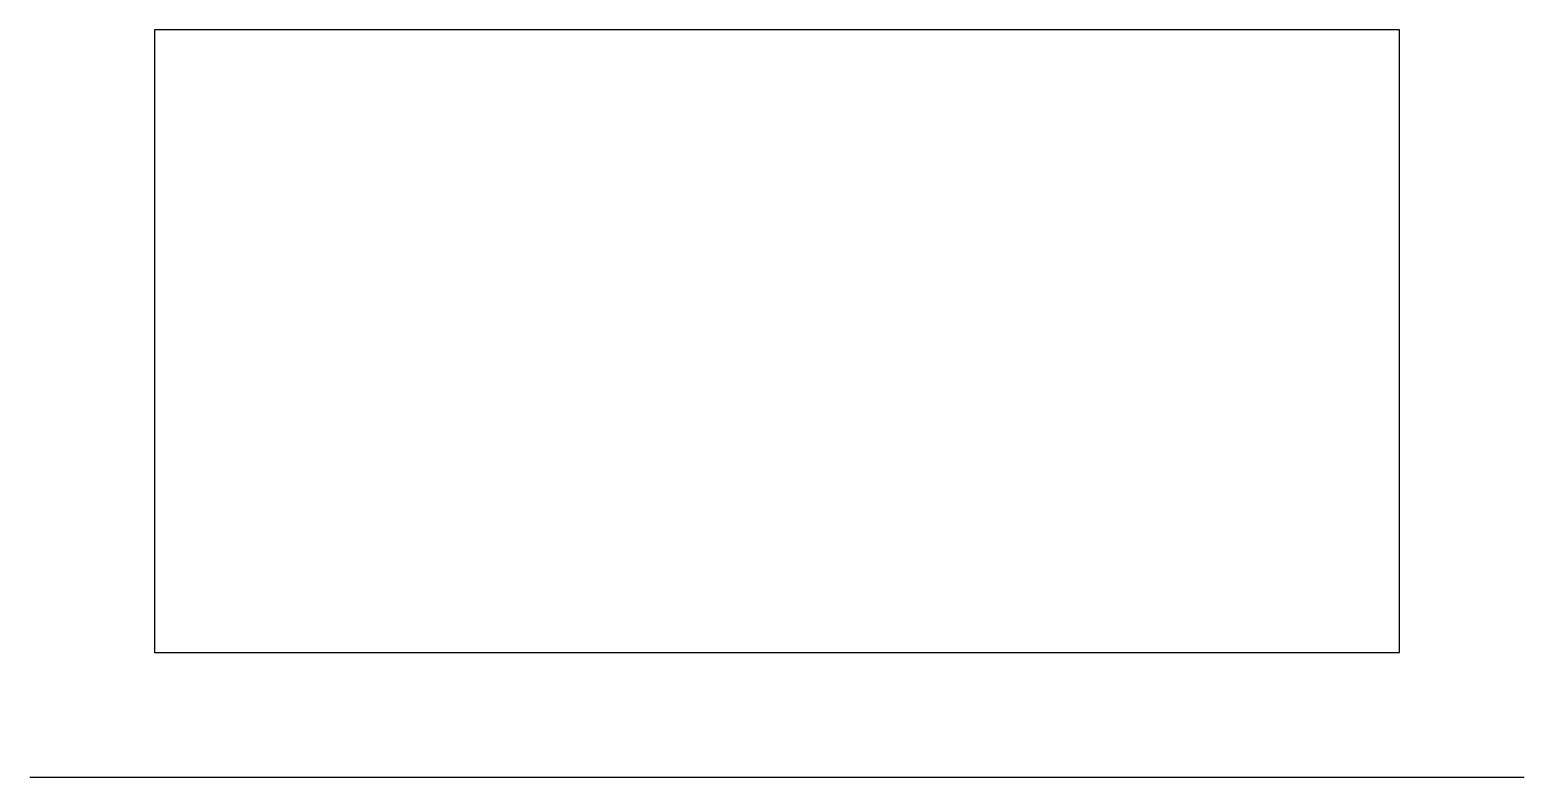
# Model space of a CAD drawing. Header units: millimetres. Extents: x -10 to 110, y -10 to 50.
import ezdxf

# ---------------------------------------------------------------- set-up
doc = ezdxf.new("R2010")
doc.units = ezdxf.units.MM

msp = doc.modelspace()

# ---------------------------------------------------------------- linework, layer by layer
at = {"layer": 'CORTE'}
for p, q in [((100, 50), (0, 50)), ((0, 50), (0, 0)), ((100, 0), (100, 50)), ((0, 0), (100, 0))]:
    msp.add_line(p, q, dxfattribs=at)
at = {"layer": 'COTAS'}
msp.add_line((-10, -10), (110, -10), dxfattribs=at)

doc.saveas('drawing.dxf')
